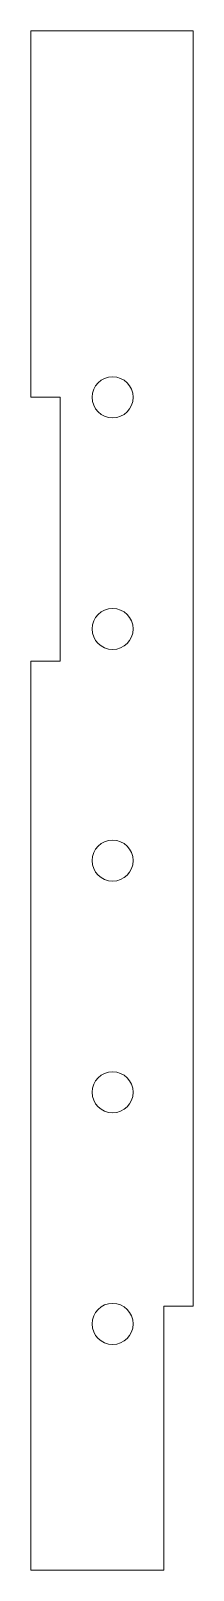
# Model space of a CAD drawing. Header units: inches. Extents: x 0.2 to 0.75, y -0.5 to 4.75.
import ezdxf

# ---------------------------------------------------------------- set-up
doc = ezdxf.new("R2010")
doc.units = ezdxf.units.IN
doc.header["$MEASUREMENT"] = 0

msp = doc.modelspace()

# ---------------------------------------------------------------- linework, layer by layer
at = {"color": 7, "linetype": 'Continuous', "lineweight": 15}
for p, q in [((0.2, 4.75), (0.754, 4.75)), ((0.2, 3.5), (0.2, 4.75)), ((0.754, 0.4), (0.754, 4.75)), ((0.3, 3.5), (0.2, 3.5)), ((0.3, 2.6), (0.3, 3.5)), ((0.2, 2.6), (0.3, 2.6)), ((0.2, -0.5), (0.2, 2.6)), ((0.754, 0.4), (0.654, 0.4)), ((0.654, 0.4), (0.654, -0.5)), ((0.2, -0.5), (0.654, -0.5))]:
    msp.add_line(p, q, dxfattribs=at)
for centre in [(0.479, 3.5), (0.479, 2.71), (0.479, 1.92), (0.479, 1.13), (0.479, 0.34)]:
    msp.add_circle(centre, 0.07, dxfattribs=at)

doc.saveas('drawing.dxf')
